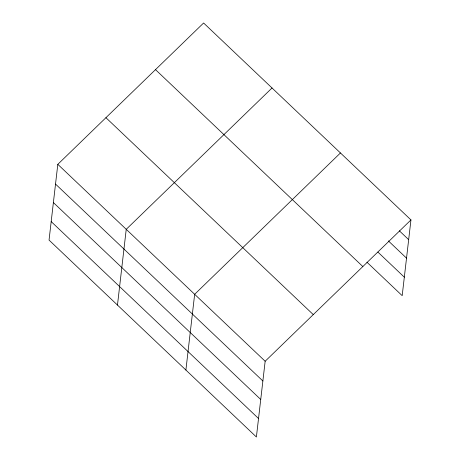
<?xml version="1.0" encoding="UTF-8"?>
<svg xmlns="http://www.w3.org/2000/svg" width="460" height="460" viewBox="0 0 460 460"><rect width="100%" height="100%" fill="white"/><g stroke="black" fill="none" stroke-linecap="round" stroke-linejoin="round"><path stroke-width="0.69" d="M57.81 164.335L49.047 240.085L256.392 437L265.161 361.249L410.952 219.914L203.607 23L57.81 164.335L265.161 361.249M117.472 305.066L126.235 229.316L272.032 87.981M185.897 370.047L194.66 294.296L340.452 152.961M410.952 219.914L402.19 295.665L366.936 262.194M399.337 230.793L408.67 239.654M388.384 240.908L406.531 258.14M377.89 252.074L404.328 277.184M155.497 69.638L362.842 266.553M105.926 117.691L313.272 314.605M55.528 184.075L262.873 380.989M53.389 202.561L260.734 399.475M51.186 221.599L258.531 418.514"/></g></svg>
